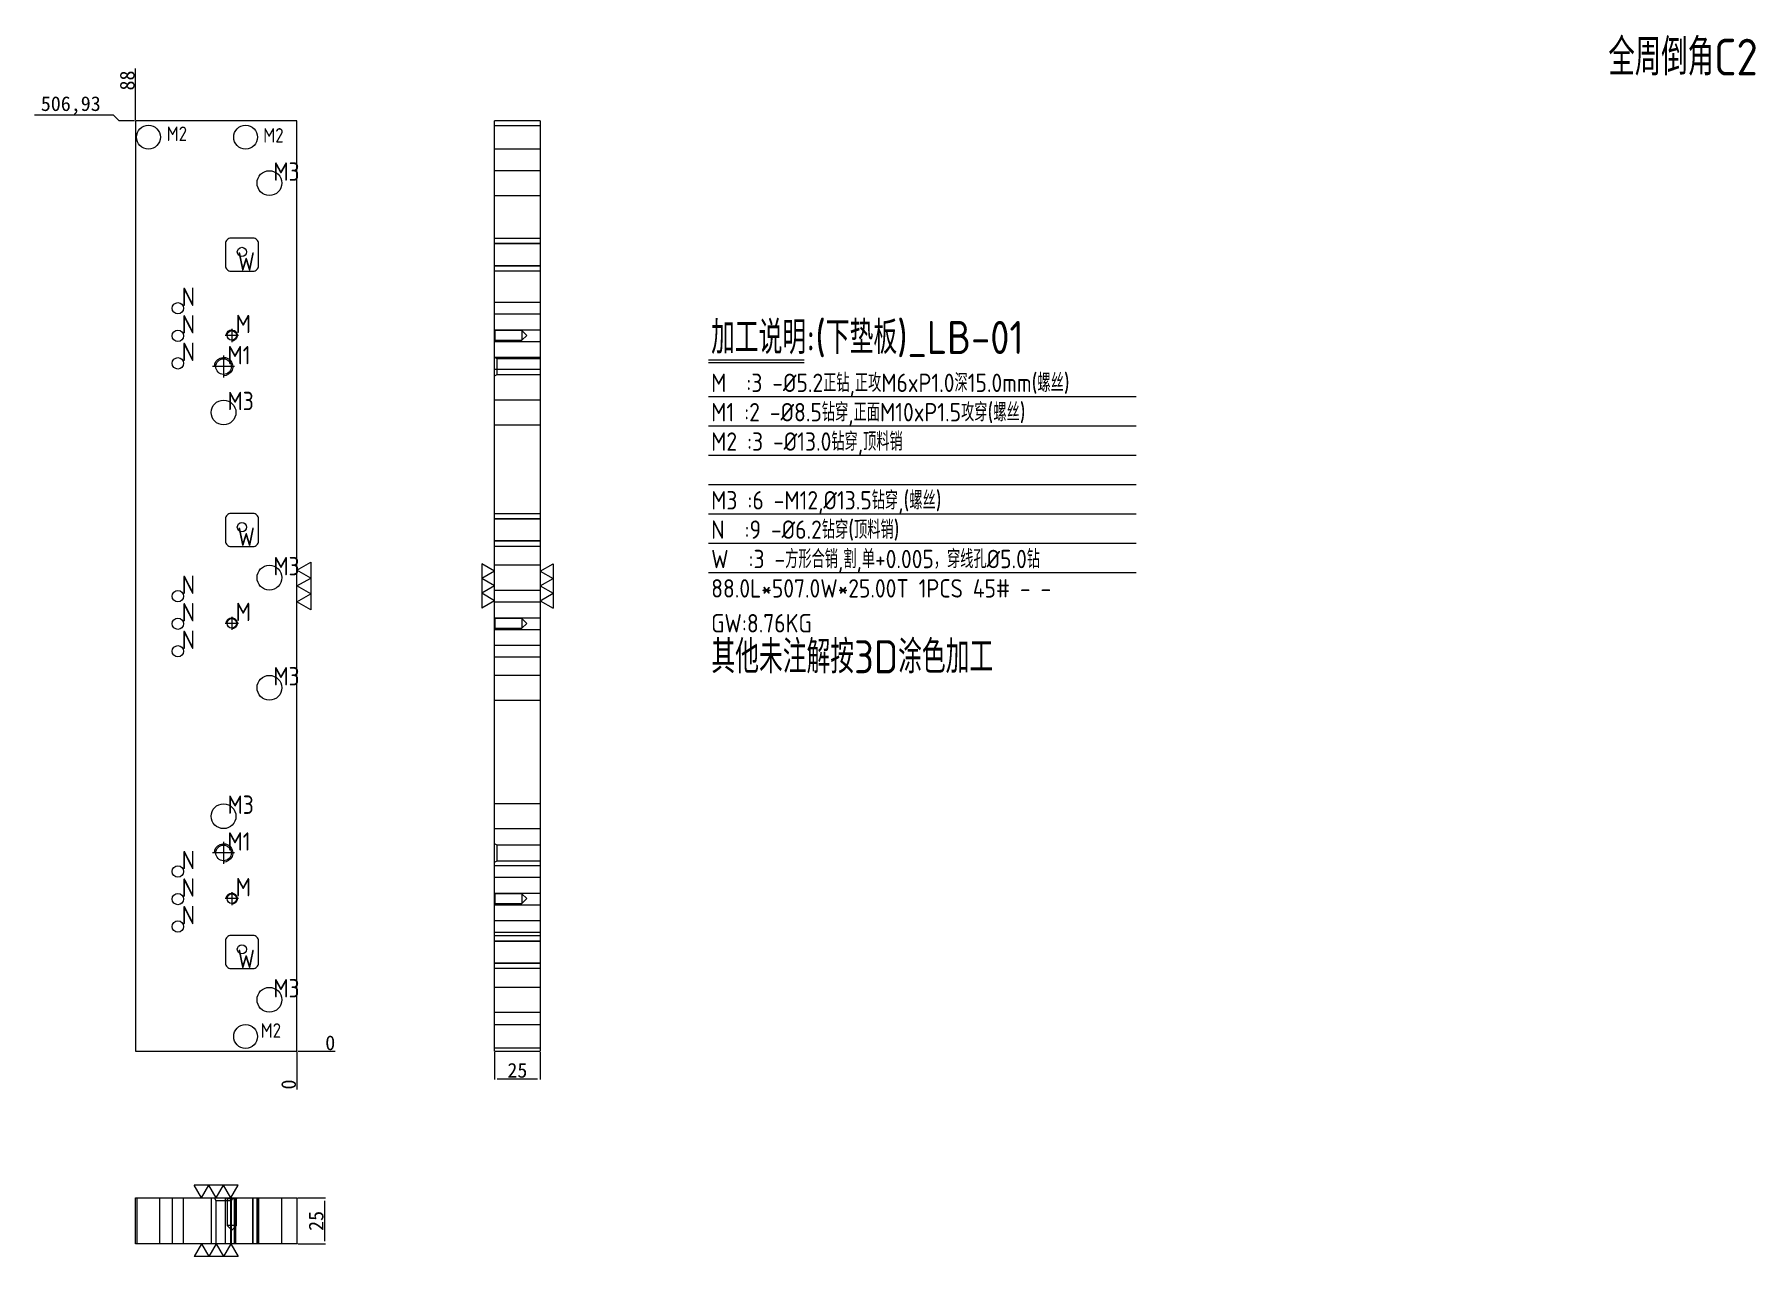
# Model space of a CAD drawing. Header units: millimetres. Extents: x 9393 to 10331, y 34310 to 34976.
import ezdxf

# ---------------------------------------------------------------- set-up
doc = ezdxf.new("R2010")
doc.units = ezdxf.units.MM
doc.linetypes.add('DASHED', pattern=[0])
doc.layers.add('dim', color=4, linetype='Continuous')
doc.layers.add('dim_temp', color=161, linetype='Continuous', lineweight=9)
doc.layers.add('LB', color=7, linetype='Continuous', true_color=0xffffff)
doc.layers.add('U1', color=7, linetype='Continuous', true_color=0xffffff)
doc.styles.add('_PUG_ERP', font='txt')
doc.styles.add('gbenor', font='gbenor.shx', dxfattribs={"bigfont": 'gbcbig'})
doc.dimstyles.new('_PUG_ERP', dxfattribs={"dimtxt": 8, "dimasz": 1.5, "dimexe": 0.5, "dimexo": 0.5, "dimgap": 0.5, "dimtad": 1, "dimtxsty": '_PUG_ERP', "dimblk": 'CLOSEDBLANK', "dimcen": 0, "dimclrd": 4, "dimclre": 4, "dimclrt": 3, "dimazin": 3, "dimtfac": 1, "dimtmove": 0, "dimatfit": 3, "dimldrblk": 'CLOSEDBLANK', "dimlwd": 9, "dimlwe": 9})

# ---------------------------------------------------------------- blocks, each defined once
blk = doc.blocks.new('*D1266')
at = {"layer": 'Defpoints', "color": 0}
for p in [(9433.07, 34932.31), (9448.07, 34929.23), (9536.07, 34422.31)]:
    blk.add_point(p, dxfattribs=at)
at = {"layer": 'dim_temp', "color": 4, "lineweight": 9}
for p, q in [((9436.07, 34932.31), (9392.95, 34932.31)), ((9439.07, 34929.23), (9436.07, 34932.31)), ((9447.57, 34929.23), (9439.07, 34929.23))]:
    blk.add_line(p, q, dxfattribs=at)
at = {"layer": 'dim_temp', "color": 3, "lineweight": 18, "insert": (9412.76, 34937.57), "char_height": 8, "attachment_point": 5, "style": '_PUG_ERP'}
blk.add_mtext('506,93', dxfattribs=at)
blk = doc.blocks.new('_ClosedBlank')
blk = doc.blocks.new('*D1267')
at = {"layer": 'Defpoints', "color": 0}
for p in [(9536.07, 34422.31), (9536.07, 34422.31), (9551.07, 34422.31)]:
    blk.add_point(p, dxfattribs=at)
at = {"layer": 'dim_temp', "color": 4, "lineweight": 9}
blk.add_line((9536.57, 34422.31), (9556.9, 34422.31), dxfattribs=at)
at = {"layer": 'dim_temp', "color": 3, "lineweight": 18, "insert": (9554.23, 34426.81), "char_height": 8, "attachment_point": 5, "style": '_PUG_ERP'}
blk.add_mtext('0', dxfattribs=at)
blk = doc.blocks.new('*D1268')
at = {"layer": 'Defpoints', "color": 0}
for p in [(9536.07, 34422.31), (9536.07, 34422.31), (9536.07, 34407.31)]:
    blk.add_point(p, dxfattribs=at)
at = {"layer": 'dim_temp', "color": 4, "lineweight": 9}
blk.add_line((9536.07, 34421.81), (9536.07, 34401.47), dxfattribs=at)
at = {"layer": 'dim_temp', "color": 3, "lineweight": 18, "insert": (9531.57, 34404.14), "char_height": 8, "attachment_point": 5, "rotation": 90, "style": '_PUG_ERP'}
blk.add_mtext('0', dxfattribs=at)
blk = doc.blocks.new('*D1269')
at = {"layer": 'Defpoints', "color": 0}
for p in [(9448.07, 34944.23), (9448.07, 34929.23), (9536.07, 34422.31)]:
    blk.add_point(p, dxfattribs=at)
at = {"layer": 'dim_temp', "color": 4, "lineweight": 9}
blk.add_line((9448.07, 34929.73), (9448.07, 34957.69), dxfattribs=at)
at = {"layer": 'dim_temp', "color": 3, "lineweight": 18, "insert": (9443.57, 34951.21), "char_height": 8, "attachment_point": 5, "rotation": 90, "style": '_PUG_ERP'}
blk.add_mtext('88', dxfattribs=at)
blk = doc.blocks.new('*D1270')
at = {"layer": 'Defpoints', "color": 0}
for p in [(9536.07, 34342.31), (9536.07, 34317.31), (9551.07, 34317.31)]:
    blk.add_point(p, dxfattribs=at)
at = {"layer": 'dim_temp', "color": 4, "lineweight": 9}
for p, q in [((9536.57, 34342.31), (9551.57, 34342.31)), ((9551.07, 34340.81), (9551.07, 34318.81)), ((9536.57, 34317.31), (9551.57, 34317.31))]:
    blk.add_line(p, q, dxfattribs=at)
at = {"layer": 'dim_temp', "color": 3, "lineweight": 18, "insert": (9546.57, 34329.81), "char_height": 8, "attachment_point": 5, "rotation": 90, "style": '_PUG_ERP'}
blk.add_mtext('25', dxfattribs=at)
blk = doc.blocks.new('*D1271')
at = {"layer": 'Defpoints', "color": 0}
for p in [(9643.75, 34422.31), (9668.75, 34422.31), (9668.75, 34407.31)]:
    blk.add_point(p, dxfattribs=at)
at = {"layer": 'dim_temp', "color": 4, "lineweight": 9}
for p, q in [((9643.75, 34421.81), (9643.75, 34406.81)), ((9668.75, 34421.81), (9668.75, 34406.81)), ((9645.25, 34407.31), (9667.25, 34407.31))]:
    blk.add_line(p, q, dxfattribs=at)
at = {"layer": 'dim_temp', "color": 3, "lineweight": 18, "insert": (9656.25, 34411.81), "char_height": 8, "attachment_point": 5, "style": '_PUG_ERP'}
blk.add_mtext('25', dxfattribs=at)

msp = doc.modelspace()

# ---------------------------------------------------------------- linework, layer by layer
at = {"layer": 'dim', "color": 8, "linetype": 'Continuous', "lineweight": 18}
for p, q in [((9760.401, 34799.079), (9812.565, 34799.079)), ((9760.401, 34797.579), (9812.565, 34797.579)), ((9760.401, 34779.079), (9993.681, 34779.079)), ((9760.401, 34763.079), (9993.681, 34763.079)), ((9760.401, 34747.079), (9993.681, 34747.079)), ((9760.401, 34731.079), (9993.681, 34731.079)), ((9760.401, 34715.079), (9993.681, 34715.079)), ((9760.401, 34699.079), (9993.681, 34699.079)), ((9760.401, 34683.079), (9993.681, 34683.079))]:
    msp.add_line(p, q, dxfattribs=at)
at = {"layer": 'dim', "color": 20, "linetype": 'Continuous', "lineweight": 18}
for p, q in [((9643.755, 34683.77), (9636.827, 34687.77)), ((9636.827, 34687.77), (9636.827, 34663.77)), ((9643.755, 34683.77), (9636.827, 34679.77)), ((9668.755, 34683.77), (9675.683, 34687.77)), ((9668.755, 34683.77), (9675.683, 34679.77)), ((9675.683, 34687.77), (9675.683, 34663.77)), ((9643.755, 34675.77), (9636.827, 34679.77)), ((9643.755, 34675.77), (9636.827, 34671.77)), ((9668.755, 34675.77), (9675.683, 34679.77)), ((9668.755, 34675.77), (9675.683, 34671.77)), ((9643.755, 34667.77), (9636.827, 34671.77)), ((9643.755, 34667.77), (9636.827, 34663.77)), ((9668.755, 34667.77), (9675.683, 34671.77)), ((9668.755, 34667.77), (9675.683, 34663.77)), ((9484.066, 34342.306), (9480.066, 34349.234)), ((9504.066, 34349.234), (9480.066, 34349.234)), ((9484.066, 34342.306), (9488.066, 34349.234)), ((9492.066, 34342.306), (9488.066, 34349.234)), ((9492.066, 34342.306), (9496.066, 34349.234)), ((9500.066, 34342.306), (9496.066, 34349.234)), ((9500.066, 34342.306), (9504.066, 34349.234)), ((9484.066, 34317.306), (9480.066, 34310.378)), ((9484.066, 34317.306), (9488.066, 34310.378)), ((9492.066, 34317.306), (9488.066, 34310.378)), ((9492.066, 34317.306), (9496.066, 34310.378)), ((9500.066, 34317.306), (9496.066, 34310.378)), ((9500.066, 34317.306), (9504.066, 34310.378)), ((9504.066, 34310.378), (9480.066, 34310.378))]:
    msp.add_line(p, q, dxfattribs=at)
at = {"layer": 'dim', "lineweight": 18}
msp.add_lwpolyline([(9543.566, 34662.78), (9536.066, 34667.11), (9543.566, 34671.44), (9536.066, 34675.77), (9543.566, 34680.1), (9536.066, 34684.43), (9543.566, 34688.761), (9543.566, 34662.78)], close=True, dxfattribs=at)
at = {"layer": 'LB', "color": 135, "linetype": 'Continuous', "lineweight": 18}
for p, q in [((9643.755, 34422.306), (9643.755, 34929.234)), ((9668.755, 34929.234), (9643.755, 34929.234)), ((9668.755, 34929.234), (9668.755, 34422.306)), ((9643.755, 34422.306), (9668.755, 34422.306)), ((9448.066, 34342.306), (9536.066, 34342.306)), ((9448.066, 34317.306), (9448.066, 34342.306)), ((9536.066, 34342.306), (9536.066, 34317.306)), ((9536.066, 34317.306), (9448.066, 34317.306))]:
    msp.add_line(p, q, dxfattribs=at)
at = {"layer": 'LB', "color": 5, "linetype": 'DASHED', "lineweight": 13, "ltscale": 0.438851}
for p, q in [((9668.755, 34926.559), (9643.755, 34926.559)), ((9643.755, 34914.054), (9668.755, 34914.054)), ((9644.152, 34814.909), (9643.755, 34815.306)), ((9658.755, 34814.909), (9644.152, 34814.909)), ((9644.152, 34812.306), (9644.152, 34814.909)), ((9661.358, 34812.306), (9658.755, 34814.909)), ((9658.755, 34814.909), (9658.755, 34812.306)), ((9643.755, 34809.306), (9644.152, 34809.703)), ((9644.152, 34809.703), (9644.152, 34812.306)), ((9644.152, 34809.703), (9658.755, 34809.703)), ((9658.755, 34809.703), (9661.358, 34812.306)), ((9658.755, 34812.306), (9658.755, 34809.703)), ((9645.249, 34799.559), (9643.755, 34800.306)), ((9668.755, 34799.559), (9645.249, 34799.559)), ((9645.249, 34795.306), (9645.249, 34799.559)), ((9645.249, 34791.053), (9645.249, 34795.306)), ((9643.755, 34790.306), (9645.249, 34791.053)), ((9645.249, 34791.053), (9668.755, 34791.053)), ((9644.152, 34658.009), (9643.755, 34658.406)), ((9658.755, 34658.009), (9644.152, 34658.009)), ((9644.152, 34655.406), (9644.152, 34658.009)), ((9644.152, 34652.803), (9644.152, 34655.406)), ((9661.358, 34655.406), (9658.755, 34658.009)), ((9658.755, 34658.009), (9658.755, 34655.406)), ((9658.755, 34652.803), (9661.358, 34655.406)), ((9658.755, 34655.406), (9658.755, 34652.803)), ((9643.755, 34652.406), (9644.152, 34652.803)), ((9644.152, 34652.803), (9658.755, 34652.803)), ((9645.249, 34534.559), (9643.755, 34535.306)), ((9668.755, 34534.559), (9645.249, 34534.559)), ((9645.249, 34530.306), (9645.249, 34534.559)), ((9643.755, 34525.306), (9645.249, 34526.053)), ((9645.249, 34526.053), (9645.249, 34530.306)), ((9645.249, 34526.053), (9668.755, 34526.053)), ((9644.152, 34508.009), (9643.755, 34508.406)), ((9658.755, 34508.009), (9644.152, 34508.009)), ((9644.152, 34505.406), (9644.152, 34508.009)), ((9644.152, 34502.803), (9644.152, 34505.406)), ((9661.358, 34505.406), (9658.755, 34508.009)), ((9658.755, 34508.009), (9658.755, 34505.406)), ((9658.755, 34502.803), (9661.358, 34505.406)), ((9658.755, 34505.406), (9658.755, 34502.803)), ((9643.755, 34502.406), (9644.152, 34502.803)), ((9644.152, 34502.803), (9658.755, 34502.803)), ((9668.755, 34436.559), (9643.755, 34436.559)), ((9643.755, 34424.054), (9668.755, 34424.054)), ((9448.841, 34342.306), (9448.841, 34317.306)), ((9461.346, 34317.306), (9461.346, 34342.306)), ((9491.066, 34342.306), (9491.813, 34340.812)), ((9491.813, 34340.812), (9491.813, 34317.306)), ((9500.319, 34340.812), (9491.813, 34340.812)), ((9497.557, 34342.306), (9497.954, 34341.909)), ((9497.954, 34341.909), (9497.954, 34327.306)), ((9503.16, 34341.909), (9497.954, 34341.909)), ((9500.319, 34340.812), (9501.066, 34342.306)), ((9500.319, 34317.306), (9500.319, 34340.812)), ((9501.841, 34342.306), (9501.841, 34317.306)), ((9503.16, 34341.909), (9503.557, 34342.306)), ((9503.16, 34327.306), (9503.16, 34341.909)), ((9514.346, 34317.306), (9514.346, 34342.306)), ((9497.954, 34327.306), (9500.557, 34324.703)), ((9503.16, 34327.306), (9497.954, 34327.306)), ((9500.557, 34324.703), (9503.16, 34327.306))]:
    msp.add_line(p, q, dxfattribs=at)
at = {"layer": 'LB', "color": 135, "linetype": 'DASHED', "lineweight": 13, "ltscale": 0.438851}
for p, q in [((9668.755, 34902.06), (9643.755, 34902.06)), ((9643.755, 34888.553), (9668.755, 34888.553)), ((9668.755, 34847.306), (9643.755, 34847.306)), ((9668.755, 34777.06), (9643.755, 34777.06)), ((9643.755, 34763.553), (9668.755, 34763.553)), ((9668.755, 34697.306), (9643.755, 34697.306)), ((9668.755, 34687.06), (9643.755, 34687.06)), ((9643.755, 34673.553), (9668.755, 34673.553)), ((9668.755, 34627.06), (9643.755, 34627.06)), ((9643.755, 34613.553), (9668.755, 34613.553)), ((9668.755, 34557.06), (9643.755, 34557.06)), ((9643.755, 34543.553), (9668.755, 34543.553)), ((9668.755, 34467.306), (9643.755, 34467.306)), ((9668.755, 34457.06), (9643.755, 34457.06)), ((9643.755, 34443.553), (9668.755, 34443.553)), ((9489.313, 34342.306), (9489.313, 34317.306)), ((9497.094, 34317.306), (9497.094, 34342.306)), ((9502.82, 34317.306), (9502.82, 34342.306)), ((9514.313, 34342.306), (9514.313, 34317.306)), ((9515.094, 34342.306), (9515.094, 34317.306)), ((9527.82, 34317.306), (9527.82, 34342.306))]:
    msp.add_line(p, q, dxfattribs=at)
at = {"layer": 'LB', "color": 1, "linetype": 'DASHED', "lineweight": 13, "ltscale": 0.438851}
for p, q in [((9643.755, 34865.306), (9668.755, 34865.306)), ((9643.755, 34715.306), (9668.755, 34715.306)), ((9643.755, 34485.306), (9668.755, 34485.306))]:
    msp.add_line(p, q, dxfattribs=at)
at = {"layer": 'LB', "color": 155, "linetype": 'DASHED', "lineweight": 13, "ltscale": 0.438851}
for p, q in [((9643.755, 34862.306), (9668.755, 34862.306)), ((9668.755, 34862.306), (9643.755, 34862.306)), ((9668.755, 34850.306), (9643.755, 34850.306)), ((9643.755, 34850.306), (9668.755, 34850.306)), ((9643.755, 34712.306), (9668.755, 34712.306)), ((9668.755, 34712.306), (9643.755, 34712.306)), ((9668.755, 34700.306), (9643.755, 34700.306)), ((9643.755, 34700.306), (9668.755, 34700.306)), ((9643.755, 34482.306), (9668.755, 34482.306)), ((9668.755, 34482.306), (9643.755, 34482.306)), ((9668.755, 34470.306), (9643.755, 34470.306)), ((9643.755, 34470.306), (9668.755, 34470.306)), ((9500.094, 34317.306), (9500.094, 34342.306)), ((9500.094, 34342.306), (9500.094, 34317.306)), ((9500.094, 34317.306), (9500.094, 34342.306)), ((9500.094, 34342.306), (9500.094, 34317.306)), ((9500.094, 34317.306), (9500.094, 34342.306)), ((9500.094, 34342.306), (9500.094, 34317.306)), ((9512.094, 34342.306), (9512.094, 34317.306)), ((9512.094, 34317.306), (9512.094, 34342.306)), ((9512.094, 34342.306), (9512.094, 34317.306)), ((9512.094, 34317.306), (9512.094, 34342.306)), ((9512.094, 34342.306), (9512.094, 34317.306)), ((9512.094, 34317.306), (9512.094, 34342.306))]:
    msp.add_line(p, q, dxfattribs=at)
at = {"layer": 'LB', "color": 31, "linetype": 'DASHED', "lineweight": 13, "ltscale": 0.438851}
for p, q in [((9668.755, 34830.197), (9643.755, 34830.197)), ((9643.755, 34823.996), (9668.755, 34823.996)), ((9668.755, 34815.197), (9643.755, 34815.197)), ((9643.755, 34808.996), (9668.755, 34808.996)), ((9668.755, 34800.197), (9643.755, 34800.197)), ((9643.755, 34793.996), (9668.755, 34793.996)), ((9668.755, 34673.297), (9643.755, 34673.297)), ((9643.755, 34667.096), (9668.755, 34667.096)), ((9668.755, 34658.297), (9643.755, 34658.297)), ((9643.755, 34652.096), (9668.755, 34652.096)), ((9668.755, 34643.297), (9643.755, 34643.297)), ((9643.755, 34637.096), (9668.755, 34637.096)), ((9668.755, 34523.297), (9643.755, 34523.297)), ((9643.755, 34517.096), (9668.755, 34517.096)), ((9668.755, 34508.297), (9643.755, 34508.297)), ((9643.755, 34502.096), (9668.755, 34502.096)), ((9668.755, 34493.297), (9643.755, 34493.297)), ((9643.755, 34487.096), (9668.755, 34487.096)), ((9468.069, 34342.306), (9468.069, 34317.306)), ((9474.27, 34317.306), (9474.27, 34342.306))]:
    msp.add_line(p, q, dxfattribs=at)
at = {"layer": 'LB', "color": 135, "lineweight": 18}
msp.add_lwpolyline([(9448.066, 34422.306), (9536.066, 34422.306), (9536.066, 34929.234), (9448.066, 34929.234)], close=True, dxfattribs=at)
at = {"layer": 'LB', "color": 1, "lineweight": 18}
for points in [[(9515.094, 34850.306), (9515.094, 34862.306, 0.4142136), (9512.094, 34865.306), (9500.094, 34865.306, 0.4142136), (9497.094, 34862.306), (9497.094, 34850.306, 0.4142136), (9500.094, 34847.306), (9512.094, 34847.306, 0.4142136)], [(9515.094, 34700.306), (9515.094, 34712.306, 0.4142136), (9512.094, 34715.306), (9500.094, 34715.306, 0.4142136), (9497.094, 34712.306), (9497.094, 34700.306, 0.4142136), (9500.094, 34697.306), (9512.094, 34697.306, 0.4142136)], [(9515.094, 34470.306), (9515.094, 34482.306, 0.4142136), (9512.094, 34485.306), (9500.094, 34485.306, 0.4142136), (9497.094, 34482.306), (9497.094, 34470.306, 0.4142136), (9500.094, 34467.306), (9512.094, 34467.306, 0.4142136)]]:
    msp.add_lwpolyline(points, format="xyb", close=True, dxfattribs=at)
at = {"layer": 'LB', "color": 42, "lineweight": 18}
for points in [[(9497.557, 34812.306, -2.4142136), (9500.557, 34809.306)], [(9491.066, 34795.306, -2.4142136), (9496.066, 34790.306)], [(9497.557, 34655.406, -2.4142136), (9500.557, 34652.406)], [(9491.066, 34530.306, -2.4142136), (9496.066, 34525.306)], [(9497.557, 34505.406, -2.4142136), (9500.557, 34502.406)]]:
    msp.add_lwpolyline(points, format="xyb", dxfattribs=at)
at = {"layer": 'LB', "color": 1, "lineweight": 18}
for points in [[(9500.557, 34815.906), (9500.557, 34808.706)], [(9504.157, 34812.306), (9496.957, 34812.306)], [(9502.066, 34795.306), (9490.066, 34795.306)], [(9496.066, 34801.306), (9496.066, 34789.306)], [(9504.157, 34655.406), (9496.957, 34655.406)], [(9500.557, 34659.006), (9500.557, 34651.806)], [(9496.066, 34536.306), (9496.066, 34524.306)], [(9502.066, 34530.306), (9490.066, 34530.306)], [(9504.157, 34505.406), (9496.957, 34505.406)], [(9500.557, 34509.006), (9500.557, 34501.806)]]:
    msp.add_lwpolyline(points, dxfattribs=at)
at = {"layer": 'LB', "color": 3, "linetype": 'Continuous', "lineweight": 18}
for centre in [(9455.094, 34920.306), (9508.094, 34920.306), (9508.094, 34430.306)]:
    msp.add_circle(centre, 6.5, dxfattribs=at)
at = {"layer": 'LB', "color": 42, "linetype": 'Continuous', "lineweight": 18}
for centre, radius in [((9521.066, 34895.306), 6.753), ((9506.066, 34857.806), 2.5), ((9471.169, 34827.097), 3.1), ((9471.169, 34812.097), 3.1), ((9500.557, 34812.306), 2.603), ((9471.169, 34797.097), 3.1), ((9496.066, 34795.306), 4.253), ((9496.066, 34770.306), 6.753), ((9506.066, 34707.806), 2.5), ((9521.066, 34680.306), 6.753), ((9471.169, 34670.197), 3.1), ((9471.169, 34655.197), 3.1), ((9500.557, 34655.406), 2.603), ((9471.169, 34640.197), 3.1), ((9521.066, 34620.306), 6.753), ((9496.066, 34550.306), 6.753), ((9496.066, 34530.306), 4.253), ((9471.169, 34520.197), 3.1), ((9471.169, 34505.197), 3.1), ((9500.557, 34505.406), 2.603), ((9471.169, 34490.197), 3.1), ((9506.066, 34477.806), 2.5), ((9521.066, 34450.306), 6.753)]:
    msp.add_circle(centre, radius, dxfattribs=at)

# ---------------------------------------------------------------- texts
at = {"layer": 'dim', "color": 4, "lineweight": 18, "style": 'gbenor'}
for s, height, p in [('M2', 7.9, (9465.023, 34918.258)), ('M2', 7.9, (9517.669, 34917.369)), ('M3', 10, (9523.227, 34896.579)), ('W', 10, (9503.664, 34847.611)), ('N', 10, (9473.256, 34828.332)), ('N', 10, (9473.256, 34813.332)), ('M', 10, (9502.642, 34813.541)), ('加工说明:(下垫板)_LB-01', 18, (9761.878, 34802.186)), ('N', 10, (9473.256, 34798.332)), ('M1', 10, (9498.192, 34796.561)), ('M  :3 -%%c5.2正钻,正攻M6xP1.0深15.0mm(螺丝)', 10, (9761.901, 34781.472)), ('M3', 10, (9498.227, 34771.579)), ('M1 :2 -%%c8.5钻穿,正面M10xP1.5攻穿(螺丝)', 10, (9761.901, 34765.472)), ('M2 :3 -%%c13.0钻穿,顶料销', 10, (9761.901, 34749.472)), ('M3 :6 -M12,%%c13.5钻穿,(螺丝)', 10, (9761.901, 34717.472)), ('N  :9 -%%c6.2钻穿(顶料销)', 10, (9761.901, 34701.472)), ('W', 10, (9503.664, 34697.611)), ('M3', 10, (9523.227, 34681.579)), ('N', 10, (9473.256, 34671.432)), ('88.0L*507.0W*25.00T 1PCS 45# - - ', 10, (9761.901, 34669.472)), ('N', 10, (9473.256, 34656.432)), ('M', 10, (9502.642, 34656.641)), ('GW:8.76KG ', 10, (9761.901, 34650.472)), ('N', 10, (9473.256, 34641.432)), ('M3', 10, (9523.227, 34621.579)), ('M3', 10, (9498.227, 34551.579)), ('M1', 10, (9498.192, 34531.561)), ('N', 10, (9473.256, 34521.432)), ('N', 10, (9473.256, 34506.432)), ('M', 10, (9502.642, 34506.641)), ('N', 10, (9473.256, 34491.432)), ('W', 10, (9503.664, 34467.611)), ('M3', 10, (9523.227, 34451.579)), ('M2', 7.9, (9516.267, 34429.589))]:
    msp.add_text(s, height=height, dxfattribs=at).set_placement(p)
at = {"layer": 'dim', "color": 1, "lineweight": 18, "style": 'gbenor'}
msp.add_text('W  :3 -方形合销,割,单+0.005，穿线孔%%c5.0钻', height=10, dxfattribs=at).set_placement((9761.901, 34685.472))
at = {"layer": 'dim', "color": 21, "lineweight": 18, "style": 'gbenor'}
msp.add_text('其他未注解按3D涂色加工', height=18, dxfattribs=at).set_placement((9762.069, 34628.186))
at = {"layer": 'U1', "color": 3, "lineweight": 18, "style": 'gbenor'}
msp.add_text('全周倒角C2', height=20, dxfattribs=at).set_placement((10251.06, 34953.963))

# ---------------------------------------------------------------- dimensions: what is measured, and where the dimension line sits
at = {"layer": 'dim_temp', "lineweight": 18}
for feature_location, offset, dtype, origin, picture, middle in [((9448.066, 34929.234), (0, 15), 1, (9536.066, 34422.306), '*D1269', (9443.566, 34951.21)), ((9448.066, 34929.234), (-15, 3.073), 0, (9536.066, 34422.306), '*D1266', (9412.757, 34937.568)), ((9536.066384775, 34422.30649286), (15, 0), 0, (9536.066384775, 34422.30649286), '*D1267', (9554.233051441, 34426.80649286)), ((9536.066384775, 34422.30649286), (0, -15), 1, (9536.066384775, 34422.30649286), '*D1268', (9531.566384775, 34404.139826194))]:
    dim = msp.add_ordinate_dim(feature_location=feature_location, offset=offset, dtype=dtype, origin=origin, dimstyle='_PUG_ERP', dxfattribs=at)
    dim.commit()
    dim.dimension.update_dxf_attribs({"geometry": picture, "text_midpoint": middle})
dim = msp.add_linear_dim(base=(9668.755, 34407.306), p1=(9643.755, 34422.306), p2=(9668.755, 34422.306), dimstyle='_PUG_ERP', dxfattribs=at)
dim.commit()
dim.dimension.update_dxf_attribs({"geometry": '*D1271', "text_midpoint": (9656.255, 34411.806)})
dim = msp.add_linear_dim(base=(9551.066, 34317.306), p1=(9536.066, 34342.306), p2=(9536.066, 34317.306), angle=90, dimstyle='_PUG_ERP', dxfattribs=at)
dim.commit()
dim.dimension.update_dxf_attribs({"geometry": '*D1270', "text_midpoint": (9546.566, 34329.806)})

doc.saveas('drawing.dxf')
